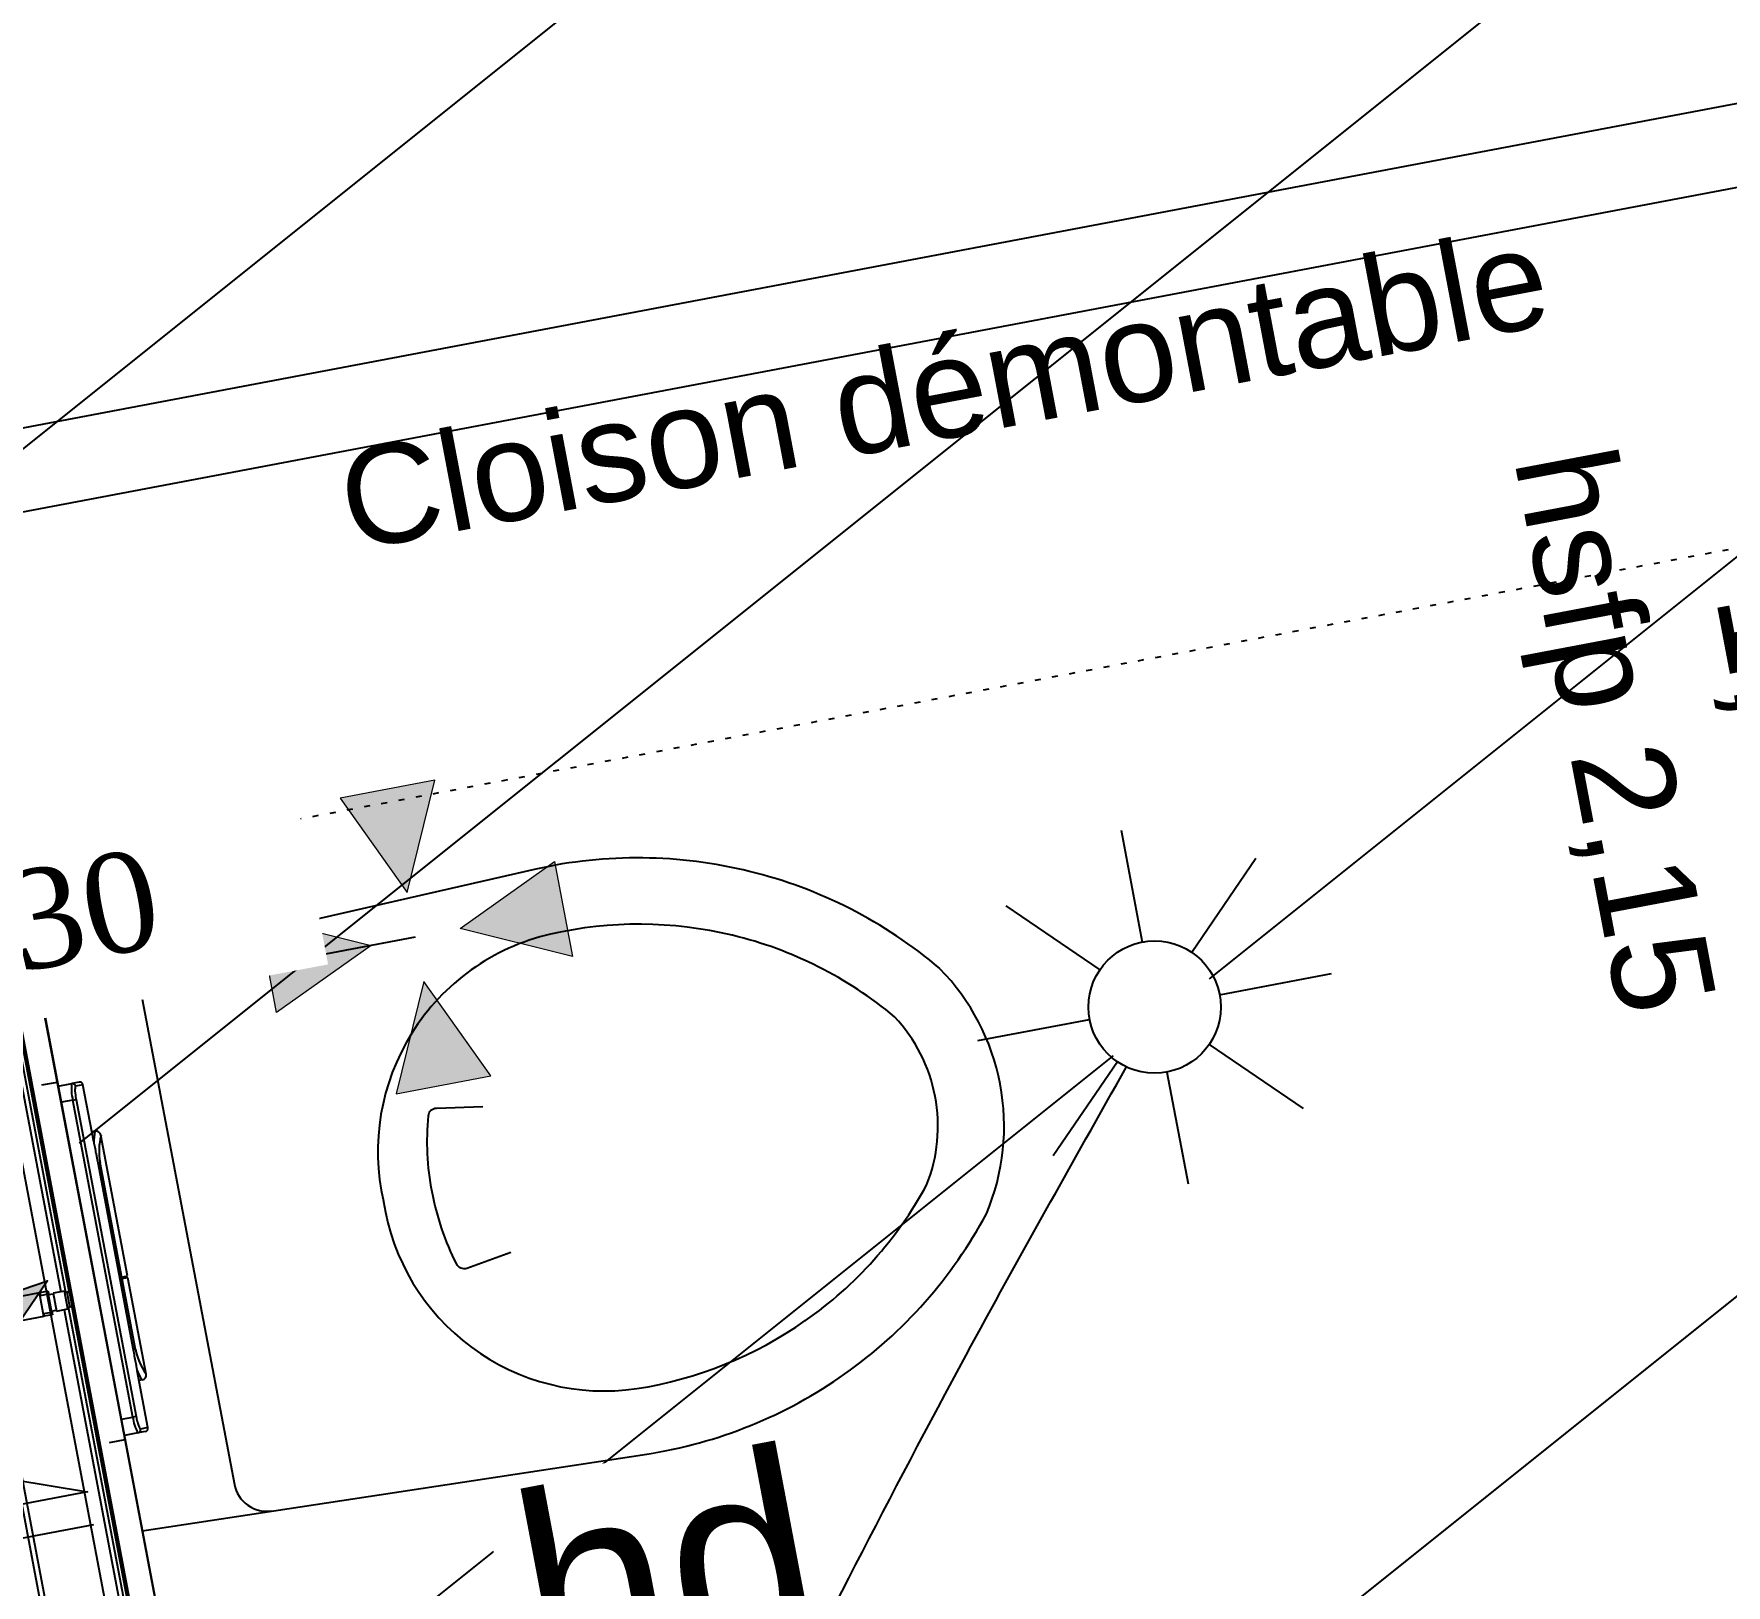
# Model space of a CAD drawing. Header units: centimetres. Extents: x 197412 to 267601, y -375791 to -305433.
# Drawn here: x 223770 to 224793, y -361054 to -360116 of the extents above; entities that cross this region are included whole.
import ezdxf

# ---------------------------------------------------------------- set-up
doc = ezdxf.new("R2010")
doc.units = ezdxf.units.CM
doc.linetypes.add('Style de ligne -5', pattern=[0.20828, 0.069425, -0.138855])
for name, color, linetype in [('3-BAT C-Niveau 0', 250, 'Continuous'), ('prlm-MOD', 64, 'Continuous'), ('prlm-VMC', 62, 'Continuous')]:
    doc.layers.add(name, color=color, linetype=linetype)
doc.layers.add('FAUX PLAFOND', color=9, linetype='Continuous', lineweight=25)
doc.layers.add('prlm-ELEC-CFO', color=1, linetype='Continuous', lineweight=25)
doc.styles.add('Helvetica', font='arial.ttf')
doc.styles.add('prlm-elec-cfo', font='comic.ttf', dxfattribs={"height": 12})
doc.styles.add('prlm-vmc', font='pala.ttf', dxfattribs={"height": 14})

# ---------------------------------------------------------------- blocks, each defined once
blk = doc.blocks.new('xi.CH')
at = {"layer": 'prlm-ELEC-CFO', "lineweight": 5}
blk.add_hatch(color=0, dxfattribs=at).paths.add_polyline_path([(-3, 6), (-0.1, 3.7), (0, 0), (7.5, 7.5)])
at = {"layer": 'prlm-ELEC-CFO', "color": 0}
for points in [[(-3, 6), (7.5, 7.5), (0, 0)], [(0.95, 4.23), (-7.5, 0), (7.5, -5.5), (-7.5, -5.5), (-7.5, -7.5), (7.5, -7.5)]]:
    blk.add_lwpolyline(points, dxfattribs=at)
blk = doc.blocks.new('xi.SPOT')
at = {"color": 0, "lineweight": 5}
blk.add_wipeout([(-4, 0), (-2.83, -2.83), (0, -4), (2.83, -2.83), (4, 0), (2.83, 2.83), (0, 4), (-2.83, 2.83)], dxfattribs=at).dxf.layer = 'prlm-ELEC-CFO'
at = {"layer": 'prlm-ELEC-CFO', "color": 0, "linetype": 'ByBlock', "lineweight": -2, "flags": 128}
for points in [[(0, 10.88), (0, 4)], [(-7.69, 7.69), (-2.83, 2.83)], [(7.69, 7.69), (2.83, 2.83)], [(-10.88, 0), (-4, 0)], [(4, 0), (10.88, 0)], [(-2.83, -2.83), (-7.69, -7.69)], [(2.83, -2.83), (7.69, -7.69)], [(0, -4), (0, -10.88)]]:
    blk.add_lwpolyline(points, dxfattribs=at)
at = {"layer": 'prlm-ELEC-CFO', "color": 0, "linetype": 'ByBlock', "lineweight": -2}
blk.add_circle((0, 0), 4, dxfattribs=at)
blk = doc.blocks.new('MTI900_Alu_390')
at = {"layer": 'prlm-MOD', "color": 1, "linetype": 'Continuous'}
for p, q in [((-0.277, -3.558), (-0.277, -2.918)), ((-0.132, -3.558), (-0.132, -2.918)), ((-0.277, -3.215), (-4.029, -3.215)), ((-0.277, -3.245), (-4.027, -3.245)), ((-0.277, -3.558), (-0.132, -3.558)), ((-0.277, -3.56), (-0.277, -3.558)), ((-0.277, -3.61), (-0.277, -3.56)), ((-0.26, -3.56), (-0.277, -3.56)), ((-0.26, -3.558), (-0.26, -3.608)), ((-0.15, -3.608), (-0.15, -3.558)), ((-0.132, -3.56), (-0.15, -3.56)), ((-0.132, -3.56), (-0.132, -3.558)), ((-0.132, -3.61), (-0.132, -3.56)), ((-0.255, -3.61), (-0.277, -3.61)), ((-0.15, -3.608), (-0.26, -3.608)), ((-0.15, -3.638), (-0.26, -3.638)), ((-0.26, -3.638), (-0.26, -3.708)), ((-0.255, -3.608), (-0.255, -3.638)), ((-0.155, -3.638), (-0.155, -3.608)), ((-0.132, -3.61), (-0.155, -3.61)), ((-0.15, -3.708), (-0.15, -3.638)), ((-4.375, -3.737), (4.375, -3.737)), ((4.375, -3.747), (-4.375, -3.747)), ((-0.26, -3.685), (-3.603, -3.685)), ((-3.597, -3.715), (-0.25, -3.715)), ((-3.175, -3.735), (-0.243, -3.735)), ((-0.26, -3.708), (-0.15, -3.708)), ((-0.25, -3.708), (-0.25, -3.723)), ((-0.25, -3.723), (-0.16, -3.723)), ((-0.167, -3.735), (3.175, -3.735)), ((-0.16, -3.723), (-0.16, -3.708)), ((-0.16, -3.715), (3.598, -3.715)), ((3.604, -3.685), (-0.15, -3.685)), ((-4.375, -3.902), (4.375, -3.902)), ((-1.075, -3.985), (-1.075, -3.902)), ((-1.075, -4.03), (-1.075, -3.985)), ((-0.975, -3.902), (-0.975, -3.973)), ((-0.975, -3.973), (0.975, -3.973)), ((-0.975, -3.993), (-0.975, -3.973)), ((0.975, -3.973), (0.975, -3.902)), ((0.975, -3.973), (0.975, -3.993)), ((1.075, -3.902), (1.075, -3.985)), ((1.075, -4.03), (1.075, -3.985)), ((-1.055, -4.05), (-1.055, -4.005)), ((-1.055, -4.05), (-0.706, -4.05)), ((0.975, -3.993), (-0.975, -3.993)), ((-0.765, -4.07), (-0.765, -4.05)), ((0.576, -4.05), (-0.576, -4.05)), ((-0.574, -4.05), (-0.574, -4.063)), ((-0.142, -4.063), (-0.574, -4.063)), ((-0.142, -4.063), (-0.142, -4.05)), ((-0.142, -4.1), (-0.142, -4.063)), ((-0.131, -4.05), (-0.131, -4.063)), ((0.574, -4.063), (-0.131, -4.063)), ((-0.131, -4.063), (-0.131, -4.1)), ((0.574, -4.05), (0.574, -4.063)), ((0.704, -4.05), (1.055, -4.05)), ((0.765, -4.07), (0.765, -4.05)), ((1.055, -4.05), (1.055, -4.005)), ((-0.735, -4.1), (-0.735, -4.1)), ((-0.735, -4.1), (-0.142, -4.1)), ((-0.131, -4.1), (0.735, -4.1)), ((0.735, -4.1), (0.735, -4.1))]:
    blk.add_line(p, q, dxfattribs=at)
at = {"layer": 'prlm-MOD', "color": 1, "ltscale": 50}
for points in [[(-1.1, -3.806), (-1.1, -3.902)], [(1.1, -3.806), (1.1, -3.902)]]:
    blk.add_lwpolyline(points, dxfattribs=at)
at = {"layer": 'prlm-MOD', "color": 1, "linetype": 'Continuous'}
for centre, radius, start, end in [((-0.235, -3.723), 0.015, 180, 255.1649), ((-0.175, -3.723), 0.015, 284.8351, 0), ((-0.996, -4.212), 0.24, 84.8699, 109.1091), ((0.999, -4.194), 0.222, 69.8915, 96.1295), ((-1.055, -4.03), 0.02, 180, 270), ((-0.569, -4.616), 0.581, 102.5837, 109.7412), ((-0.735, -4.07), 0.03, 180, 270), ((-0.569, -4.458), 0.394, 90.7355, 114.8981), ((0.568, -4.46), 0.396, 65.1634, 89.203), ((0.569, -4.614), 0.579, 70.2259, 77.4042), ((0.735, -4.07), 0.03, 270, 0), ((1.055, -4.03), 0.02, 270, 0)]:
    blk.add_arc(centre, radius, start, end, dxfattribs=at)
for centre, major_axis, start_param, end_param in [((-1.055, -3.985), (0.02, 0), 3.141593, 4.712389), ((1.055, -3.985), (-0.02, 0), 1.570796, 3.141593)]:
    blk.add_ellipse(centre, major_axis=major_axis, ratio=0.989815, start_param=start_param, end_param=end_param, dxfattribs=at)
for points, knots in [([(-0.975, -3.993), (-0.98, -3.993), (-0.986, -3.993), (-0.996, -3.993), (-1.001, -3.993), (-1.008, -3.994), (-1.011, -3.994), (-1.015, -3.995), (-1.018, -3.995), (-1.024, -3.995), (-1.028, -3.996), (-1.035, -3.997), (-1.039, -3.998), (-1.045, -3.999), (-1.047, -4), (-1.05, -4.001), (-1.051, -4.001), (-1.052, -4.002), (-1.053, -4.002), (-1.054, -4.004), (-1.055, -4.004), (-1.055, -4.005)], [0, 0, 0, 0, 0.125, 0.125, 0.25, 0.25, 0.3125, 0.3125, 0.375, 0.375, 0.5, 0.5, 0.625, 0.625, 0.75, 0.75, 0.8125, 0.8125, 0.875, 0.875, 1, 1, 1, 1]), ([(-0.576, -4.05), (-0.589, -4.05), (-0.602, -4.05), (-0.621, -4.05), (-0.627, -4.05), (-0.64, -4.05), (-0.646, -4.05), (-0.664, -4.05), (-0.676, -4.05), (-0.692, -4.05), (-0.697, -4.05), (-0.704, -4.05), (-0.705, -4.05), (-0.707, -4.05)], [0, 0, 0, 0, 0.125, 0.125, 0.1875, 0.1875, 0.25, 0.25, 0.375, 0.375, 0.4375, 0.4375, 0.4568651, 0.4568651, 0.4568651, 0.4568651]), ([(0.705, -4.05), (0.7, -4.05), (0.693, -4.05), (0.681, -4.05), (0.676, -4.05), (0.664, -4.05), (0.652, -4.05), (0.64, -4.05), (0.628, -4.05), (0.621, -4.05), (0.602, -4.05), (0.589, -4.05), (0.576, -4.05)], [0.5494968, 0.5494968, 0.5494968, 0.5494968, 0.625, 0.625, 0.6875, 0.6875, 0.75, 0.8125, 0.8125, 0.875, 0.875, 1, 1, 1, 1]), ([(1.055, -4.005), (1.055, -4.004), (1.054, -4.004), (1.053, -4.002), (1.052, -4.002), (1.051, -4.001), (1.049, -4.001), (1.047, -4), (1.044, -3.999), (1.043, -3.999), (1.039, -3.998), (1.035, -3.997), (1.03, -3.996), (1.028, -3.996), (1.024, -3.995), (1.022, -3.995), (1.015, -3.994), (1.011, -3.994), (1.003, -3.994), (1.001, -3.993), (0.996, -3.993), (0.993, -3.993), (0.986, -3.993), (0.98, -3.993), (0.975, -3.993)], [0, 0, 0, 0, 0.125, 0.125, 0.1875, 0.1875, 0.25, 0.3125, 0.3125, 0.375, 0.375, 0.5, 0.5, 0.5625, 0.5625, 0.625, 0.625, 0.75, 0.75, 0.8125, 0.8125, 0.875, 0.875, 1, 1, 1, 1])]:
    blk.add_open_spline(points, degree=3, knots=knots, dxfattribs=at)
blk = doc.blocks.new('xi.bep')
at = {"layer": 'prlm-VMC', "linetype": 'ByBlock', "lineweight": 5}
h = blk.add_hatch(color=0, dxfattribs=at)
h.paths.add_polyline_path([(0, 2.74), (2.92, 9.1), (-2.92, 9.1)])
h.paths.add_polyline_path([(9.1, -2.92), (9.1, 2.92), (2.74, 0)])
h.paths.add_polyline_path([(2.92, -9.1), (0, -2.74), (-2.92, -9.1)])
h.paths.add_polyline_path([(-9.1, -2.92), (-2.74, 0), (-9.1, 2.92)])
at = {"layer": 'prlm-VMC', "color": 0, "linetype": 'ByBlock', "lineweight": 5, "flags": 128}
for points in [[(2.92, 9.1), (-2.92, 9.1), (0, 2.74)], [(-9.1, -2.92), (-9.1, 2.92), (-2.74, 0)], [(9.1, 2.92), (9.1, -2.92), (2.74, 0)], [(-2.92, -9.1), (2.92, -9.1), (0, -2.74)]]:
    blk.add_lwpolyline(points, close=True, dxfattribs=at)

msp = doc.modelspace()

# ---------------------------------------------------------------- hatches: boundary and pattern name
at = {"layer": 'FAUX PLAFOND'}
h = msp.add_hatch(dxfattribs=at)
h.set_pattern_fill('BA 13', color=256, scale=10, style=0, pattern_type=2)
h.set_pattern_definition([(218.65981, (82448.03, 127995.84), (-199.24783, 287.75041), [])])
h.paths.add_polyline_path([(224286.6, -361273), (222905.8, -361534.5), (223146.9, -362807.6), (223784.7, -362686.8), (223909.4, -363345.5), (225531.4, -363038.4), (225406, -362376), (226509.7, -362170.1), (226269.4, -360901.6), (225180.9, -361104.6), (225145.3, -360916.5), (225145.3, -360916.5), (225006.6, -360184.5), (225006.7, -360184.5), (224994.6, -360120.9), (224613, -358105.9), (222338, -358536.7), (222719.7, -360552), (223717, -360363.2), (223893.7, -361296.5), (224277.3, -361223.9)])

# ---------------------------------------------------------------- linework, layer by layer
at = {"linetype": 'Style de ligne -5', "ltscale": 50.8, "flags": 128}
msp.add_lwpolyline([(224889.1, -359596.1), (225037.3, -360382.2), (223759.9, -360623.1), (223611.6, -359836.9)], close=True, dxfattribs=at)
at = {"color": 1, "linetype": 'Continuous', "flags": 128}
msp.add_lwpolyline([(223710.6, -360364.3), (224988.3, -360122.4), (224997.6, -360171.5), (223719.9, -360413.5)], close=True, dxfattribs=at)
at = {"linetype": 'Continuous', "flags": 128}
msp.add_lwpolyline([(223719.9, -360413.5), (223887.4, -361297.8), (223857.9, -361303.4), (223690.4, -360419.1)], close=True, dxfattribs=at)
for points in [[(223772.2, -360690), (223835.1, -361021.2), (224140.1, -360974.9, 0.116334), (224259.9, -360926.4, 0.116144), (224345.5, -360829.6, 0.147727), (224353.8, -360751.1, 0.147725), (224317.4, -360681.4), (224317.3, -360681.3, 0.11673), (224202.3, -360622.6, 0.115952), (224073, -360621.2)], [(223980.9, -360821.9), (223980.9, -360822.1, 0.197992), (224034.1, -360910.3, 0.198081), (224134.1, -360935.3, 0.114919), (224236, -360894.2), (224236.1, -360894.2, 0.115526), (224309.3, -360812.3, 0.142778), (224314.5, -360758.6, 0.142778), (224290, -360710.5, 0.114832), (224192, -360661.2), (224191.8, -360661.2, 0.115368), (224081.9, -360660.5, 0.198081), (223998, -360720.4, 0.198023), (223980.9, -360821.9)]]:
    msp.add_lwpolyline(points, format="xyb", close=True, dxfattribs=at)
for points in [[(223849.6, -360672.3), (223849.5, -360672.3, 0.193855), (223837.2, -360680.8), (223837.2, -360681, 0.192143), (223834.3, -360695.5), (223890.8, -360993.2), (223890.8, -360993.3, 0.194357), (223898.9, -361005.8, 0.193855), (223913.5, -361009.3), (223913.5, -361009.3)], [(224057.9, -360853.1), (224031.3, -360862.6, -0.192032), (224027.8, -360862.5), (224027.8, -360862.5), (224027.7, -360862.5, -0.187463), (224025.2, -360860.1, -0.069687), (224010.4, -360816.4), (224010.3, -360816.3, -0.069688), (224008.1, -360770.3, -0.17618), (224009.6, -360767.1), (224009.6, -360767, -0.18073), (224012.9, -360765.7), (224012.9, -360765.7), (224041.1, -360764.7)]]:
    msp.add_lwpolyline(points, format="xyb", dxfattribs=at)
at = {"layer": '3-BAT C-Niveau 0', "ltscale": 50.8, "flags": 128}
msp.add_lwpolyline([(224280.2, -361274.2), (222899.4, -361535.7), (223140.5, -362808.8), (223778.3, -362688), (223903.1, -363346.7), (225525.1, -363039.6), (225399.6, -362377.2), (226503.3, -362171.3), (226263.1, -360902.8), (225174.5, -361105.8), (225138.9, -360917.7), (225138.9, -360917.7), (225000.3, -360185.7), (225000.3, -360185.7), (224988.3, -360122.1), (224606.6, -358107.1), (222331.7, -358538), (222713.3, -360553.2), (223710.6, -360364.4), (223887.4, -361297.7), (224270.9, -361225.1)], close=True, dxfattribs=at)
at = {"layer": 'prlm-VMC'}
msp.add_lwpolyline([(223024.8, -360847), (224000.3, -360662.2)], dxfattribs=at)

# ---------------------------------------------------------------- block references
at = {"layer": 'prlm-ELEC-CFO', "xscale": 10, "yscale": 10, "zscale": 10, "rotation": 10.72360141139323}
msp.add_blockref('xi.CH', (223718.1, -360957.7), dxfattribs=at)
at = {"layer": 'prlm-MOD', "xscale": 99.99999999999969, "yscale": 99.99999999999969, "zscale": 99.99999999999969, "rotation": 100.7234860716229}
msp.add_blockref('MTI900_Alu_390', (223420.9, -360930.6), dxfattribs=at)
at = {"layer": 'prlm-VMC', "xscale": 10, "yscale": 10, "zscale": 10, "rotation": 10.72360141139323}
msp.add_blockref('xi.bep', (224000.3, -360662.2), dxfattribs=at)

# ---------------------------------------------------------------- texts
at = {"style": 'Helvetica'}
msp.add_text('hsfp 2,15', height=60, rotation=280.7236, dxfattribs=at).set_placement((224664.5, -360373.5))
at = {"color": 1, "insert": (224314.1, -360301.2), "char_height": 60, "attachment_point": 2, "rotation": 10.7236, "line_spacing_factor": 0.834288, "style": 'Helvetica'}
msp.add_mtext('Cloison démontable', dxfattribs=at)
at = {"insert": (225018.4, -360572.2), "char_height": 100, "attachment_point": 2, "rotation": 280.7236, "line_spacing_factor": 0.834288, "style": 'Helvetica'}
msp.add_mtext('Wc\\P{\\H0.6752x;1,17m2}\\P', dxfattribs=at)

# ---------------------------------------------------------------- next in the draw order: texts
at = {"layer": 'prlm-ELEC-CFO', "insert": (224153.1, -361047.3), "char_height": 120, "attachment_point": 5, "rotation": 10.7236, "line_spacing_factor": 0.8, "style": 'prlm-elec-cfo', "bg_fill": 3, "box_fill_scale": 1.1, "bg_fill_color": 256, "bg_fill_transparency": 0}
msp.add_mtext('hd', dxfattribs=at)
at = {"layer": 'prlm-VMC', "ltscale": 25, "insert": (223618.9, -360680.4), "char_height": 60, "width": 586.147, "attachment_point": 5, "rotation": 10.7236, "line_spacing_factor": 0.8, "style": 'prlm-vmc', "bg_fill": 2}
msp.add_mtext('Alizé T 5/30', dxfattribs=at)

# ---------------------------------------------------------------- next in the draw order: linework, layer by layer
at = {"layer": 'prlm-ELEC-CFO'}
msp.add_spline([(224201.3, -361169.5), (224333.2, -360915.1), (224430.2, -360740.8)], degree=3, dxfattribs=at)

# ---------------------------------------------------------------- next in the draw order: block references
at = {"layer": 'prlm-ELEC-CFO', "xscale": 10, "yscale": 10, "zscale": 10, "rotation": 10.72360141139323}
msp.add_blockref('xi.SPOT', (224447.2, -360704.6), dxfattribs=at)

doc.saveas('drawing.dxf')
